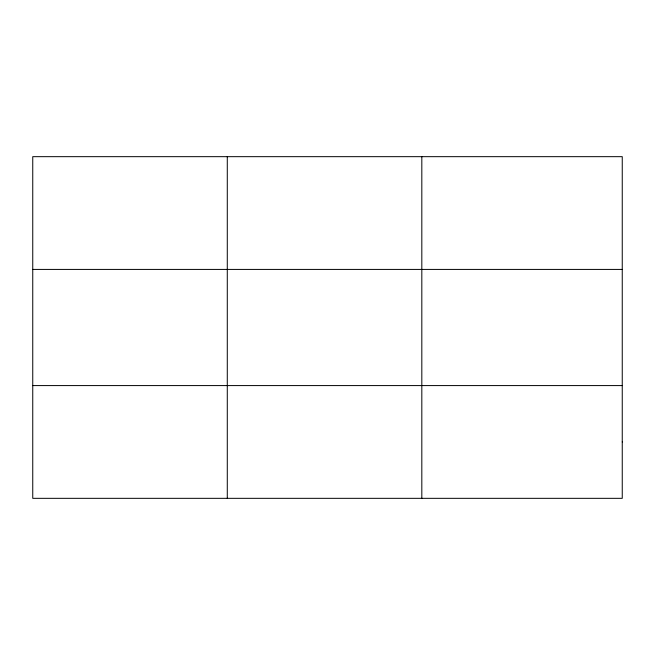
<?xml version="1.0" encoding="UTF-8"?>
<svg xmlns="http://www.w3.org/2000/svg" width="655" height="655" viewBox="0 0 655 655"><rect width="100%" height="100%" fill="white"/><g stroke="black" fill="none" stroke-linecap="round" stroke-linejoin="round"><path stroke-width="0.98" d="M227.285 498.332L227.285 156.668M421.82 498.332L421.82 156.668M32.75 269.418L622.25 269.418M32.75 385.582L622.25 385.582M622.25 441.953L622.25 498.332L32.75 498.332L32.75 156.668L622.25 156.668L622.25 441.953"/></g></svg>
